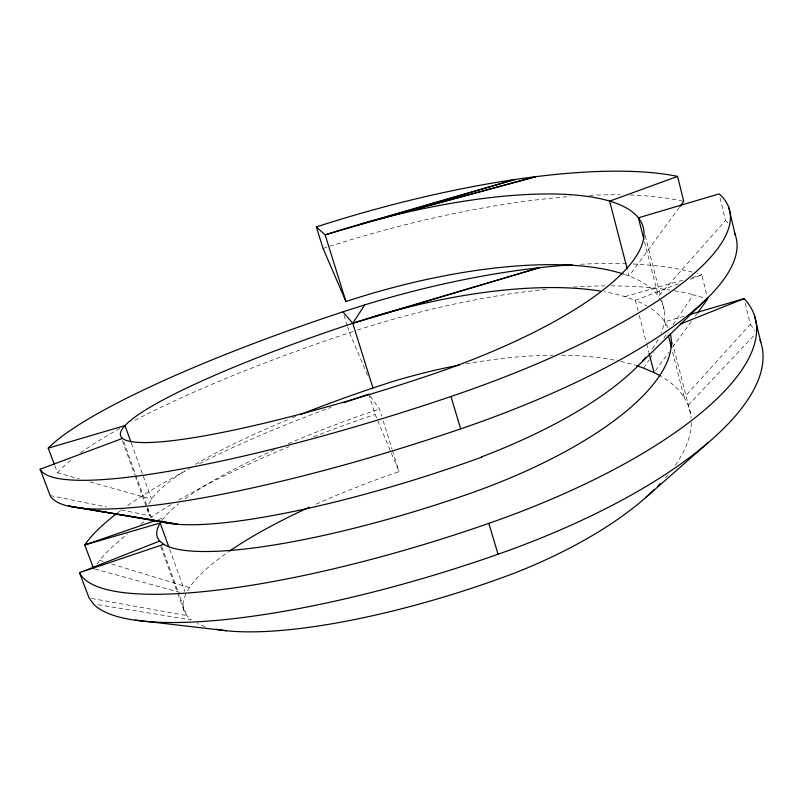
<?xml version="1.0" encoding="UTF-8"?>
<svg xmlns="http://www.w3.org/2000/svg" width="803" height="803" viewBox="0 0 803 803"><rect width="100%" height="100%" fill="white"/><g stroke="black" fill="none" stroke-linecap="round" stroke-linejoin="round"><path stroke-width="0.6" stroke-dasharray="4.01 3.01" d="M185.784 593.969L183.656 599.971A270.28 66.739 -17.7 0 0 186.728 615.59L191.124 619.866L97.133 604.589M148.916 503.983L151.546 499.165A275.449 50.007 -17.7 0 1 185.232 470.668M187.581 590.817L189.388 587.666A270.28 66.739 -17.7 0 1 228.464 551.822M643.504 368.095L649.125 359.824M649.828 358.8L654.054 352.597M663.89 338.133L668.106 331.94M673.034 324.713L693.421 294.751L704.151 297.893M97.022 564.057L99.702 560.353A357.586 85.71 -17.6 0 1 127.547 534.005M162.166 520.294L164.153 517.564A274.134 54.363 -17.7 0 1 178.718 503.742M655.559 370.584L668.779 352.427M672.452 347.378L691.564 321.14M695.237 316.091L696.703 314.073M679.308 207.445L629.05 276.031L627.484 269.979M624.533 274.415A277.657 95.055 -16.5 0 1 658.4 296.347L725.46 220.534L719.378 195.109M745.254 303.283L750.273 324.271L684.156 397.435L688.151 405.284A272.408 110.392 -16.4 0 1 691.142 418.182M688.151 405.284L754.83 334.59M678.485 283.77L635.354 300.362L624.854 296.638A276.322 98.899 -16.5 0 0 604.268 291.73M690.138 279.283L701.792 274.807L706.841 295.323M158.231 519.611L164.153 517.564M684.096 316.191L664.884 321.812A276.322 98.899 -16.5 0 0 650.902 308.462M624.854 296.638L682.56 280.257M692.176 277.537L701.792 274.807A362.073 122.979 -16.6 0 0 697.175 273.432M91.542 598.456L186.738 615.61L179.491 595.595M50.157 495.571L106.508 506.974M121.203 509.945L150.603 515.897A275.449 50.268 -17.7 0 0 154.527 518.889M94.874 569.006L179.802 592.333M54.855 465.75L57.515 472.776L79.216 478.869M90.066 481.91L151.546 499.165L142.743 474.754M99.702 560.353L103.296 561.448M111.657 563.997L189.388 587.666M750.273 324.271L755.151 330.886M370.193 396.12L379.508 408.958L381.726 416.044M668.136 327.775L664.884 321.812L666.43 327.875M367.583 375.322L349.496 332.703L347.679 326.911M368.758 394.153L375.101 414.398L399.081 471.622A270.28 66.739 -17.7 0 0 314.746 504.776M123.752 441.791L150.603 515.897A275.449 50.007 -17.7 0 1 147.832 508.409M161.794 546.753L179.059 594.421M122.347 440.606L134.713 474.734M135.145 475.908L148.364 512.394M160.761 546.562L177.282 592.132M177.714 593.307L184.068 610.832M131.381 443.266L142.322 473.589M169.654 549.262L184.941 591.62M344.035 315.308L347.308 325.747M383.202 420.782L392.065 449.158M392.436 450.342L399.081 471.622M638.054 310.791L635.354 300.362A276.322 98.899 -16.5 0 1 646.847 305.943M639.258 315.418L646.315 342.66M646.626 343.855L648.804 352.236M645.271 235.721L660.538 295.725M661.772 300.583L664.242 310.279M672.372 342.259L690.56 413.736M644.518 241.864L658.4 296.347M672.593 352.055L684.156 397.435A272.408 110.392 -16.4 0 0 661.542 376.587M140.655 524.259A357.586 85.71 -17.6 0 1 145.694 520.756M149.85 517.945A357.586 85.71 -17.6 0 1 172.575 503.682M178.798 500.038A357.586 85.71 -17.6 0 1 289.05 446.659M313.702 436.742A357.586 85.71 -17.6 0 1 375.101 414.398M117.389 513.077A359.322 80.18 -17.6 0 1 122.026 509.614M127.687 505.569A359.322 80.18 -17.6 0 1 189.769 468.611M199.546 463.582A359.322 80.18 -17.6 0 1 331.217 407.322M205.187 626.621A270.28 66.739 -17.7 0 1 197.277 623.55M185.081 498.874A274.134 54.363 -17.7 0 1 274.877 449.61M288.297 443.718A274.134 54.363 -17.7 0 1 379.508 408.958M691.303 422.769A272.408 110.392 -16.4 0 1 675.112 465.559M667.986 474.854A272.408 110.392 -16.4 0 1 664.262 479.2M466.172 363.829A272.408 110.392 -16.4 0 1 552.845 355.187M561.387 355.197A272.408 110.392 -16.4 0 1 618.139 360.868M620.498 361.37A272.408 110.392 -16.4 0 1 635.474 365.335M352.898 331.579A360.306 128.189 -16.6 0 0 349.496 332.703A364.632 62.985 -17.6 0 0 131.853 421.926M357.455 330.103A360.306 128.189 -16.6 0 1 548.951 289.03M573.302 287.052A360.306 128.189 -16.6 0 1 604.99 285.898M611.053 285.878A360.306 128.189 -16.6 0 1 669.732 290.034M674.44 290.786A360.306 128.189 -16.6 0 1 693.421 294.751M580.499 264.267A362.073 122.979 -16.6 0 1 628.167 263.775M633.055 263.986A362.073 122.979 -16.6 0 1 692.407 272.147M57.515 472.776A364.632 62.985 -17.6 0 1 71.708 459.567M80.641 452.802A364.632 62.985 -17.6 0 1 121.133 427.718M323.087 248.468A367.453 106.779 -16.6 0 1 570.07 196.544M589.693 195.34A367.453 106.779 -16.6 0 1 620.026 194.778M630.164 195.009A367.453 106.779 -16.6 0 1 683.744 201.392M725.46 220.534A367.453 106.779 -16.6 0 1 727.93 223.013M659.624 298.184A277.657 95.055 -16.5 0 1 661.07 333.155M658.089 339.528A277.657 95.055 -16.5 0 1 651.785 349.626M195.48 464.365A275.449 50.007 -17.7 0 1 290.134 418.764M292.382 417.851A275.449 50.007 -17.7 0 1 295.765 416.476"/><path stroke-width="1.2" d="M572.178 264.759A362.073 122.979 -16.6 0 0 364.713 304.889L352.758 323.308A279.454 36.617 -17.7 0 0 123.18 438.87A279.454 36.617 -17.7 0 0 430.398 374.961A281.723 82.599 -16.5 0 0 638.907 218.486A281.723 82.599 -16.5 0 0 325.135 234.877L316.332 226.938A369.29 101.118 -16.6 0 1 677.591 176.389L683.744 201.392L680.051 206.441M161.503 521.207L160.178 523.034A274.134 54.363 -17.7 0 0 159.727 541.041L163.802 544.344A274.134 54.363 -17.7 0 0 466.433 494.708A276.322 98.899 -16.5 0 0 670.405 334.108M697.436 313.07L707.724 298.937M707.945 297.542L639.158 364.662A277.657 95.055 -16.5 0 1 481.489 456.917M645.572 497.659L707.744 442.995M680.292 324.131L744.14 298.626A362.073 122.979 -16.6 0 1 488.826 523.365A359.322 80.18 -17.6 0 1 79.477 572.7L89.103 598.014L93.419 603.986A357.586 85.71 -17.6 0 0 498.041 554.251A360.306 128.189 -16.6 0 0 760.019 339.99M159.727 541.041L79.477 572.7L163.802 544.344M734.414 232.8A367.453 106.779 -16.6 0 1 460.641 428.872A364.632 62.985 -17.6 0 1 50.157 495.571L40.15 469.243L122.518 438.388M677.591 176.389L609.638 201.151L627.173 268.764M154.678 520.836L84.727 544.956L93.68 568.685M300.322 414.639A275.449 50.007 -17.7 0 1 372.963 387.99L390.198 382.308A272.408 110.392 -16.4 0 1 459.165 365.124M54.413 464.576L48.23 448.164A366.449 56.993 -17.6 0 1 342.951 311.825L364.713 304.889M370.263 317.737L539.285 267.71L352.758 323.308L342.951 311.825M48.23 448.164L124.987 425.57L130.949 442.092M688.904 314.786L744.14 298.626M378.886 219.129L535.972 176.61L360.888 224.027L514.994 179.46L325.135 234.877L345.952 301.537A277.657 95.055 -16.5 0 1 623.369 274.024M135.215 620.087L226.336 630.746M79.868 507.857L177.343 524.178L68.636 506.01L167.927 523.044M660.518 375.995A272.408 110.392 -16.4 0 0 654.084 372.602L643.504 368.095A272.408 110.392 -16.4 0 0 636.649 365.716M345.952 301.537L323.087 248.468L316.332 226.938M168.801 546.913L160.178 523.034L84.727 544.956A359.322 80.18 -17.6 0 1 116.435 513.8M372.963 387.99L352.758 323.308A276.322 98.899 -16.5 0 1 600.764 291.138M643.906 239.455L638.385 217.814L719.097 193.894A369.29 101.118 -16.6 0 1 450.985 396.481L460.641 428.872M488.826 523.365L498.041 554.251M649.115 353.44L654.084 372.602M668.277 335.152L671.368 347.277M728.753 207.576L735.297 235.088M754.479 315.689L760.782 342.138M344.045 402.704A359.322 80.18 -17.6 0 1 347.548 401.46M348.723 401.048A359.322 80.18 -17.6 0 1 368.758 394.153M215.957 629.231A270.28 66.739 -17.7 0 0 515.717 572.629A272.408 110.392 -16.4 0 0 654.425 489.469M229.407 551.169A270.28 66.739 -17.7 0 1 309.356 507.225M660.247 483.567A272.408 110.392 -16.4 0 1 657.707 486.196M450.985 396.481A366.449 56.993 -17.6 0 1 40.15 469.243M645.823 357.275A277.657 95.055 -16.5 0 1 642.621 360.948M481.9 457.088A275.449 50.268 -17.7 0 1 161.202 521.599"/></g></svg>
